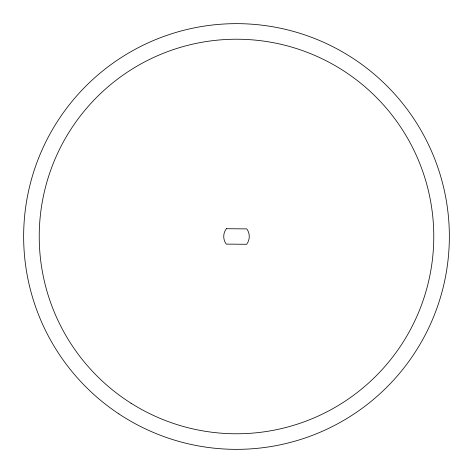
<?xml version="1.0" encoding="UTF-8"?>
<svg xmlns="http://www.w3.org/2000/svg" width="473" height="473" viewBox="0 0 473 473"><rect width="100%" height="100%" fill="white"/><g stroke="black" fill="none" stroke-linecap="round" stroke-linejoin="round"><path stroke-width="0.71" d="M226.384 228.713L226.1 229.086A12.771 12.771 0 0 0 226.236 244.103L246.616 244.287L246.9 243.914A12.771 12.771 0 0 0 246.764 228.897L226.384 228.713M118.877 413.899A212.85 212.85 0 0 0 448.942 249.667A212.85 212.85 0 0 0 141.681 45.934A212.85 212.85 0 0 0 118.877 413.899M131.086 403.25A197.276 197.276 0 0 0 433.617 244.417A197.276 197.276 0 0 0 144.797 61.833A197.276 197.276 0 0 0 131.086 403.25"/></g></svg>
